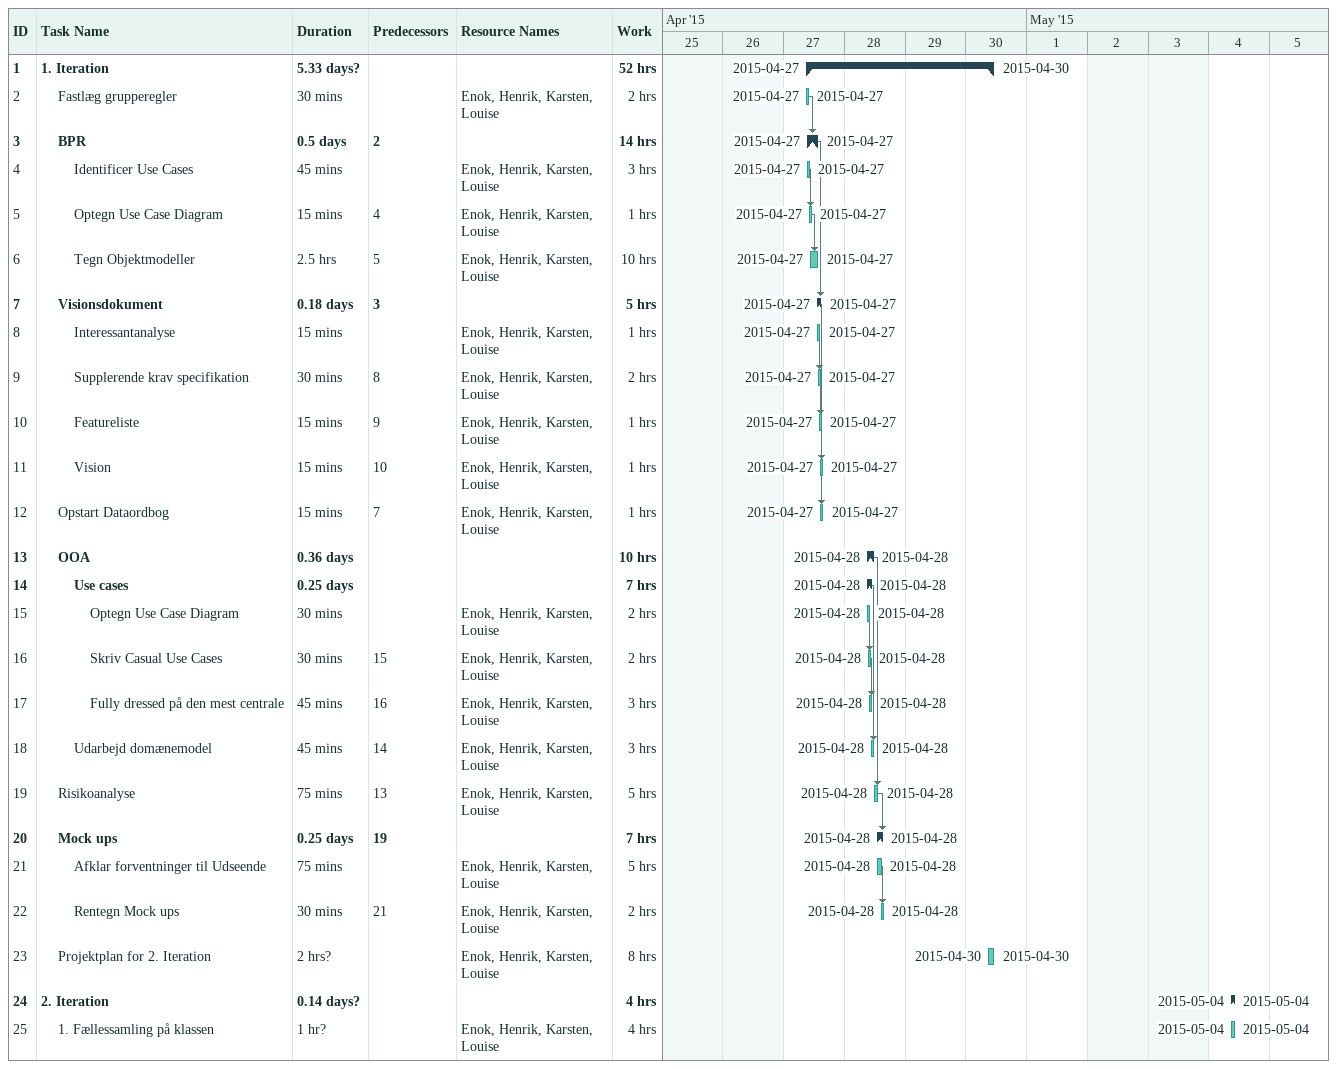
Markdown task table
| ID | Level | Task | Duration | Start | Finish | Predecessors | Resources | Work (h) |
|---|---|---|---|---|---|---|---|---|
| 1 | 1 | **1. Iteration** | 5.33d? | 2015-04-27 | 2015-04-30 |  |  | 52 |
| 2 | 2 | Fastlæg grupperegler | 30min | 2015-04-27 | 2015-04-27 |  | Enok, Henrik, Karsten, Louise | 2 |
| 3 | 2 | **BPR** | 0.5d | 2015-04-27 | 2015-04-27 | 2 |  | 14 |
| 4 | 3 | Identificer Use Cases | 45min | 2015-04-27 | 2015-04-27 |  | Enok, Henrik, Karsten, Louise | 3 |
| 5 | 3 | Optegn Use Case Diagram | 15min | 2015-04-27 | 2015-04-27 | 4 | Enok, Henrik, Karsten, Louise | 1 |
| 6 | 3 | Tegn Objektmodeller | 2.5h | 2015-04-27 | 2015-04-27 | 5 | Enok, Henrik, Karsten, Louise | 10 |
| 7 | 2 | **Visionsdokument** | 0.18d | 2015-04-27 | 2015-04-27 | 3 |  | 5 |
| 8 | 3 | Interessantanalyse | 15min | 2015-04-27 | 2015-04-27 |  | Enok, Henrik, Karsten, Louise | 1 |
| 9 | 3 | Supplerende krav specifikation | 30min | 2015-04-27 | 2015-04-27 | 8 | Enok, Henrik, Karsten, Louise | 2 |
| 10 | 3 | Featureliste | 15min | 2015-04-27 | 2015-04-27 | 9 | Enok, Henrik, Karsten, Louise | 1 |
| 11 | 3 | Vision | 15min | 2015-04-27 | 2015-04-27 | 10 | Enok, Henrik, Karsten, Louise | 1 |
| 12 | 2 | Opstart Dataordbog | 15min | 2015-04-27 | 2015-04-27 | 7 | Enok, Henrik, Karsten, Louise | 1 |
| 13 | 2 | **OOA** | 0.36d | 2015-04-28 | 2015-04-28 |  |  | 10 |
| 14 | 3 | **Use cases** | 0.25d | 2015-04-28 | 2015-04-28 |  |  | 7 |
| 15 | 4 | Optegn Use Case Diagram | 30min | 2015-04-28 | 2015-04-28 |  | Enok, Henrik, Karsten, Louise | 2 |
| 16 | 4 | Skriv Casual Use Cases | 30min | 2015-04-28 | 2015-04-28 | 15 | Enok, Henrik, Karsten, Louise | 2 |
| 17 | 4 | Fully dressed på den mest centrale | 45min | 2015-04-28 | 2015-04-28 | 16 | Enok, Henrik, Karsten, Louise | 3 |
| 18 | 3 | Udarbejd domænemodel | 45min | 2015-04-28 | 2015-04-28 | 14 | Enok, Henrik, Karsten, Louise | 3 |
| 19 | 2 | Risikoanalyse | 75min | 2015-04-28 | 2015-04-28 | 13 | Enok, Henrik, Karsten, Louise | 5 |
| 20 | 2 | **Mock ups** | 0.25d | 2015-04-28 | 2015-04-28 | 19 |  | 7 |
| 21 | 3 | Afklar forventninger til Udseende | 75min | 2015-04-28 | 2015-04-28 |  | Enok, Henrik, Karsten, Louise | 5 |
| 22 | 3 | Rentegn Mock ups | 30min | 2015-04-28 | 2015-04-28 | 21 | Enok, Henrik, Karsten, Louise | 2 |
| 23 | 2 | Projektplan for 2. Iteration | 2h? | 2015-04-30 | 2015-04-30 |  | Enok, Henrik, Karsten, Louise | 8 |
| 24 | 1 | **2. Iteration** | 0.14d? | 2015-05-04 | 2015-05-04 |  |  | 4 |
| 25 | 2 | 1. Fællessamling på klassen | 1h? | 2015-05-04 | 2015-05-04 |  | Enok, Henrik, Karsten, Louise | 4 |
